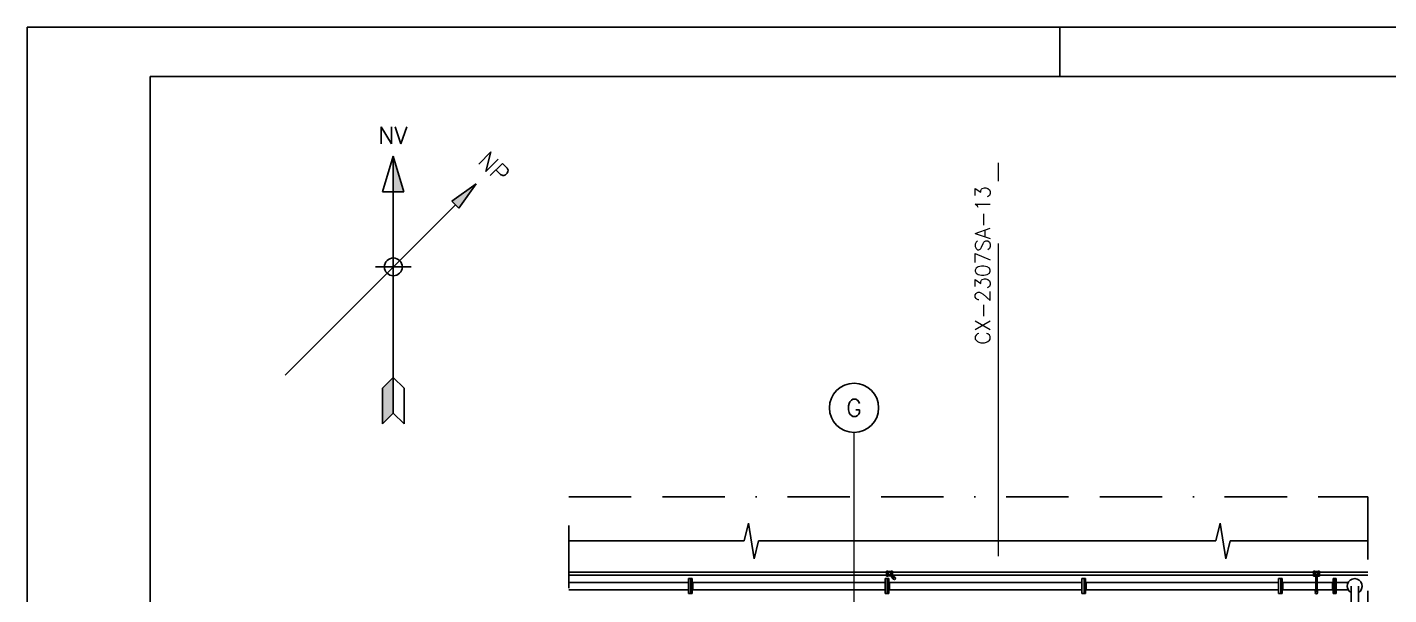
# Model space of a CAD drawing. Header units: metres. Extents: x 0 to 63075, y 0 to 44550.
# Drawn here: x 0 to 20764, y 35901 to 44550 of the extents above; entities that cross this region are included whole.
import ezdxf
from ezdxf.enums import TextEntityAlignment as Align

# ---------------------------------------------------------------- set-up
doc = ezdxf.new("R2010")
doc.units = ezdxf.units.M
doc.header["$LTSCALE"] = 75
for name, pattern in [('BORDER', [44.45, 12.7, -6.35, 12.7, -6.35, 0, -6.35]), ('CENTER2', [28.575, 19.05, -3.175, 3.175, -3.175]), ('CENTERX2', [101.6, 63.5, -12.7, 12.7, -12.7])]:
    doc.linetypes.add(name, pattern=pattern)
for name, color, linetype in [('FRL2', 2, 'Continuous'), ('FRL6', 6, 'Continuous'), ('FRL7', 7, 'Continuous'), ('FRR120', 5, 'Continuous'), ('FRR140', 5, 'Continuous'), ('FRR175', 1, 'Continuous'), ('FRR80', 3, 'Continuous'), ('GSB', 7, 'Continuous'), ('SC1', 7, 'CENTER2'), ('SDM', 7, 'Continuous'), ('SL1', 8, 'Continuous'), ('SLM', 1, 'BORDER'), ('SR120', 3, 'Continuous')]:
    doc.layers.add(name, color=color, linetype=linetype)
doc.styles.add('R120', font='simplex.shx', dxfattribs={"height": 3})
doc.styles.add('R140', font='simplex.shx', dxfattribs={"height": 3.5})
doc.styles.add('R80', font='simplex.shx', dxfattribs={"height": 2})
doc.styles.add('SIMPLEX', font='simplex_.ttf')

# ---------------------------------------------------------------- blocks, each defined once
blk = doc.blocks.new('A1')
at = {"layer": 'FRL2'}
blk.add_line((210, 594), (210, 584), dxfattribs=at)
at = {"layer": 'FRL6', "linetype": 'Continuous'}
for q in [(25, 10), (831, 584)]:
    blk.add_line((25, 584), q, dxfattribs=at)
at = {"layer": 'FRL7', "linetype": 'Continuous'}
for q in [(0, 0), (841, 594)]:
    blk.add_line((0, 594), q, dxfattribs=at)
at = {"layer": 'FRR120', "style": 'R120'}
for tag, p in [('FASE_DO_PROJETO', (659, 46.29)), ('ÁREA_E/OU_SUBÁREA', (659, 40.79)), ('TÍTULO_DO_DESENHO', (659, 35.29)), ('SUBTÍTULO_1_DO_DESENHO', (659, 29.79)), ('SUBTÍTULO_2_DO_DESENHO', (659, 24.29))]:
    blk.add_attdef(tag, p, '', height=3, dxfattribs=at)
at = {"layer": 'FRR140', "style": 'R140', "width": 0.91}
for tag, p in [('NÚMERO_DA_CONTRATADA', (687.72, 12.6)), ('NUMERO_VALE', (752.89, 12.6))]:
    blk.add_attdef(tag, p, '', height=3.5, dxfattribs=at)
for tag, p in [('REVISÃO', (823.5, 14.68)), ('ESCALA', (671, 14.35))]:
    blk.add_attdef(tag, text='', height=3.5, dxfattribs=at).set_placement(p, align=Align.MIDDLE)
at = {"layer": 'FRR175', "style": 'R120'}
for tag, p in [('CLASSIFICAÇÃO', (811.83, 67.73)), ('PROJETO', (716.31, 53.59)), ('N_PROJ_SE', (793.5, 53.59)), ('N_CONTRATO', (796.97, 47.3))]:
    blk.add_attdef(tag, text='', height=3, dxfattribs=at).set_placement(p, align=Align.MIDDLE_CENTER)
at = {"layer": 'FRR80', "style": 'R80'}
for tag, p in [('8A_REV', (476, 77.07)), ('EMIS.', (486, 77.07)), ('PROJ.', (585, 77.07)), ('DES.', (597, 77.07)), ('VER.', (609, 77.07)), ('APR.', (621, 77.07)), ('AUT.', (633.01, 77.07)), ('7A_REV', (476, 71.37)), ('EMIS.', (486, 71.37)), ('PROJ.', (585, 71.37)), ('DES.', (597, 71.37)), ('VER.', (609, 71.37)), ('APR.', (621, 71.37)), ('AUT.', (633.01, 71.37)), ('6A_REV', (476, 65.67)), ('EMIS.', (486, 65.67)), ('PROJ.', (585, 65.67)), ('DES.', (597, 65.67)), ('VER.', (609, 65.67)), ('APR.', (621, 65.67)), ('AUT.', (633.01, 65.67)), ('5A_REV', (476, 59.97)), ('EMIS.', (486, 59.97)), ('PROJ.', (585, 59.97)), ('DES.', (597, 59.97)), ('VER.', (609, 59.97)), ('APR.', (621, 59.97)), ('AUT.', (633.01, 59.97)), ('4A_REV', (476, 54.27)), ('EMIS.', (486, 54.27)), ('PROJ.', (585, 54.27)), ('DES.', (597, 54.27)), ('VER.', (609, 54.27)), ('APR.', (621, 54.27)), ('AUT.', (633.01, 54.27)), ('3A_REV', (476, 48.57)), ('EMIS.', (486, 48.57)), ('PROJ.', (585, 48.57)), ('DES.', (597, 48.57)), ('VER.', (609, 48.57)), ('APR.', (621, 48.57)), ('AUT.', (633.01, 48.57)), ('2A_REV', (476, 42.87)), ('EMIS.', (486, 42.87)), ('PROJ.', (585, 42.87)), ('DES.', (597, 42.87)), ('VER.', (609, 42.87)), ('APR.', (621, 42.87)), ('AUT.', (633.01, 42.87)), ('1a_REV', (476, 37.17)), ('EMIS.', (486, 37.17)), ('PROJ.', (585, 37.17)), ('DES.', (597, 37.17)), ('VER.', (609, 37.17)), ('APR.', (621, 37.17)), ('AUT.', (633.01, 37.17))]:
    blk.add_attdef(tag, text='', height=2, dxfattribs=at).set_placement(p, align=Align.MIDDLE)
for p in [(492.61, 76.08), (492.61, 70.38), (492.61, 64.68), (492.61, 58.98), (492.61, 53.28), (492.61, 47.58), (492.61, 41.88), (492.61, 36.18)]:
    blk.add_attdef('DESCRIÇÃO_DA_REVISÃO', p, '', height=2, dxfattribs=at)
at = {"layer": 'FRR80', "style": 'R80', "width": 0.85}
for p in [(648, 77.07), (648, 71.37), (648, 65.67), (648, 59.97), (648, 54.27), (648, 48.57), (648, 42.87), (648, 37.17)]:
    blk.add_attdef('DATA', text='', height=2, dxfattribs=at).set_placement(p, align=Align.MIDDLE)
blk = doc.blocks.new('Norte_Verd')
at = {"layer": 'GSB'}
for points in [[(0, 0), (0, -7.26), (2.16, -7.26)], [(0, -45), (-2.18, -47.17), (-2.18, -54.41), (0, -52.24)]]:
    blk.add_hatch(color=2, dxfattribs=at).paths.add_polyline_path(points)
at = {"layer": 'GSB', "color": 4}
for p, q in [((-2.19, -7.25), (0, 0)), ((0, 0), (0, -52.24)), ((2.16, -7.26), (0, 0)), ((2.16, -7.26), (-2.19, -7.25)), ((0, -45), (-2.18, -47.17)), ((0, -45), (2.18, -47.17)), ((-2.18, -47.17), (-2.18, -54.41)), ((2.18, -47.17), (2.18, -54.41)), ((0, -52.24), (-2.18, -54.41)), ((0, -52.24), (2.18, -54.41))]:
    blk.add_line(p, q, dxfattribs=at)
at = {"layer": 'GSB'}
blk.add_line((-3.63, -22.51), (3.66, -22.51), dxfattribs=at)
at = {"layer": 'GSB', "color": 4}
blk.add_circle((0, -22.5), 1.81, dxfattribs=at)
at = {"layer": 'GSB', "color": 4, "style": 'R140'}
blk.add_text('NV', height=3.5, rotation=360, dxfattribs=at).set_placement((-3.1, 2.48))
blk = doc.blocks.new('Nort_Proj')
at = {"layer": 'GSB'}
blk.add_hatch(color=4, dxfattribs=at).paths.add_polyline_path([(-1.01, -6), (1.01, -6), (0, 0)])
at = {"layer": 'GSB', "color": 4}
for p, q in [((-1.01, -6), (0, 0)), ((1.01, -6), (0, 0)), ((-1.01, -6), (1.01, -6)), ((0, -6), (0, -55))]:
    blk.add_line(p, q, dxfattribs=at)
at = {"layer": 'GSB', "color": 4, "style": 'SIMPLEX'}
blk.add_text('NP', height=3.5, rotation=360, dxfattribs=at).set_placement((-3.1, 3.19))
blk = doc.blocks.new('INDICACAO_EIXO')
at = {"layer": 'GSB', "color": 3}
blk.add_circle((0, 0), 5, dxfattribs=at)
blk = doc.blocks.new('A$C52ce5e24')
at = {"layer": 'SDM'}
for p, q in [((2673, 15169), (2742, 15442)), ((2825, 14896), (2742, 15442)), ((9865, 15169), (9934, 15442)), ((10018, 14896), (9934, 15442)), ((0, 15169), (2673, 15169)), ((2894, 15169), (2825, 14896)), ((2894, 15169), (9865, 15169)), ((10087, 15169), (10018, 14896)), ((10087, 15169), (12183, 15169))]:
    blk.add_line(p, q, dxfattribs=at)
at = {"layer": 'SL1'}
for p, q in [((0, 14695), (4845, 14695)), ((0, 14647), (4845, 14647)), ((1824, 14538), (0, 14538)), ((1824, 14481), (1824, 14595)), ((1824, 14595), (1857, 14595)), ((1857, 14481), (1857, 14595)), ((1857, 14595), (1857, 14481)), ((1879, 14595), (1857, 14595)), ((1879, 14595), (1879, 14481)), ((1890, 14548), (1879, 14548)), ((1890, 14548), (1890, 14481)), ((4824, 14538), (1890, 14538)), ((4824, 14481), (4824, 14595)), ((4824, 14595), (4857, 14595)), ((4845, 14709), (4845, 14671)), ((4866, 14709), (4845, 14709)), ((4845, 14671), (4845, 14633)), ((4866, 14633), (4845, 14633)), ((4857, 14481), (4857, 14595)), ((4857, 14595), (4857, 14481)), ((4879, 14595), (4857, 14595)), ((4866, 14709), (4866, 14671)), ((4866, 14671), (4866, 14705)), ((4866, 14705), (4916, 14705)), ((4866, 14636), (4866, 14671)), ((4866, 14671), (4866, 14633)), ((4866, 14636), (4899, 14636)), ((4879, 14595), (4879, 14481)), ((4890, 14548), (4879, 14548)), ((4891, 14648), (4883, 14657)), ((4889, 14646), (4916, 14673)), ((4889, 14646), (4900, 14635)), ((4890, 14548), (4890, 14481)), ((7824, 14538), (4890, 14538)), ((4900, 14635), (4927, 14662)), ((4902, 14636), (4911, 14636)), ((4905, 14679), (4914, 14671)), ((4906, 14641), (4933, 14615)), ((4916, 14673), (4916, 14709)), ((4916, 14709), (4937, 14709)), ((4916, 14673), (4927, 14662)), ((4921, 14656), (4948, 14630)), ((4954, 14636), (4927, 14609)), ((4938, 14598), (4927, 14609)), ((4937, 14671), (4937, 14709)), ((4937, 14695), (11355, 14695)), ((4937, 14641), (4937, 14671)), ((4937, 14647), (11355, 14647)), ((4965, 14625), (4938, 14598)), ((4949, 14592), (4940, 14600)), ((4965, 14625), (4954, 14636)), ((4963, 14623), (4971, 14614)), ((7824, 14481), (7824, 14595)), ((7824, 14595), (7857, 14595)), ((7857, 14481), (7857, 14595)), ((7857, 14595), (7857, 14481)), ((7879, 14595), (7857, 14595)), ((7879, 14595), (7879, 14481)), ((7890, 14548), (7879, 14548)), ((7890, 14548), (7890, 14481)), ((10824, 14538), (7890, 14538)), ((10824, 14481), (10824, 14595)), ((10824, 14595), (10857, 14595)), ((10857, 14481), (10857, 14595)), ((10857, 14595), (10857, 14481)), ((10879, 14595), (10857, 14595)), ((10879, 14595), (10879, 14481)), ((10890, 14548), (10879, 14548)), ((10890, 14548), (10890, 14481)), ((11390, 14538), (10890, 14538)), ((11355, 14709), (11355, 14671)), ((11376, 14709), (11355, 14709)), ((11355, 14671), (11355, 14633)), ((11376, 14633), (11355, 14633)), ((11376, 14709), (11376, 14671)), ((11376, 14671), (11376, 14705)), ((11376, 14705), (11426, 14705)), ((11376, 14636), (11376, 14671)), ((11376, 14671), (11376, 14633)), ((11376, 14636), (11390, 14636)), ((11382, 14655), (11420, 14655)), ((11382, 14655), (11382, 14639)), ((11382, 14639), (11420, 14639)), ((11385, 14655), (11385, 14667)), ((11390, 14639), (11390, 14415)), ((11412, 14639), (11412, 14415)), ((11412, 14636), (11426, 14636)), ((11648, 14538), (11412, 14538)), ((11417, 14667), (11417, 14655)), ((11420, 14655), (11420, 14639)), ((11426, 14671), (11426, 14709)), ((11426, 14709), (11447, 14709)), ((11426, 14633), (11426, 14671)), ((11426, 14633), (11447, 14633)), ((11447, 14671), (11447, 14709)), ((11447, 14695), (12183, 14695)), ((11447, 14633), (11447, 14671)), ((11447, 14647), (12183, 14647)), ((11648, 14481), (11648, 14548)), ((11648, 14548), (11659, 14548)), ((11659, 14481), (11659, 14595)), ((11659, 14595), (11681, 14595)), ((11681, 14595), (11681, 14367)), ((11703, 14595), (11681, 14595)), ((11681, 14481), (11681, 14595)), ((11703, 14595), (11703, 14367)), ((11887, 14538), (11703, 14538)), ((1824, 14424), (0, 14424)), ((1824, 14367), (1824, 14481)), ((1824, 14367), (1857, 14367)), ((1857, 14367), (1857, 14481)), ((1857, 14481), (1857, 14367)), ((1879, 14367), (1857, 14367)), ((1879, 14481), (1879, 14367)), ((1890, 14413), (1879, 14413)), ((1890, 14481), (1890, 14413)), ((4824, 14424), (1890, 14424)), ((4824, 14367), (4824, 14481)), ((4824, 14367), (4857, 14367)), ((4857, 14367), (4857, 14481)), ((4857, 14481), (4857, 14367)), ((4879, 14367), (4857, 14367)), ((4879, 14481), (4879, 14367)), ((4890, 14413), (4879, 14413)), ((4890, 14481), (4890, 14413)), ((7824, 14424), (4890, 14424)), ((7824, 14367), (7824, 14481)), ((7824, 14367), (7857, 14367)), ((7857, 14367), (7857, 14481)), ((7857, 14481), (7857, 14367)), ((7879, 14367), (7857, 14367)), ((7879, 14481), (7879, 14367)), ((7890, 14413), (7879, 14413)), ((7890, 14481), (7890, 14413)), ((10824, 14424), (7890, 14424)), ((10824, 14367), (10824, 14481)), ((10824, 14367), (10857, 14367)), ((10857, 14367), (10857, 14481)), ((10857, 14481), (10857, 14367)), ((10879, 14367), (10857, 14367)), ((10879, 14481), (10879, 14367)), ((10890, 14413), (10879, 14413)), ((10890, 14481), (10890, 14413)), ((11390, 14424), (10890, 14424)), ((11420, 14415), (11382, 14415)), ((11382, 14399), (11382, 14415)), ((11420, 14399), (11382, 14399)), ((11385, 14388), (11385, 14399)), ((11648, 14424), (11412, 14424)), ((11417, 14399), (11417, 14388)), ((11420, 14399), (11420, 14415)), ((11648, 14413), (11648, 14481)), ((11648, 14413), (11659, 14413)), ((11659, 14367), (11659, 14481)), ((11659, 14367), (11681, 14367)), ((11681, 14367), (11681, 14481)), ((11703, 14367), (11681, 14367)), ((11703, 14424), (11887, 14424)), ((11929, 14198), (11929, 14480)), ((12043, 14480), (12043, 14198))]:
    blk.add_line(p, q, dxfattribs=at)
for centre, radius, start, end in [((4891, 14671), 19, 45.46, 259.0173), ((4891, 14671), 19, 11.9027, 45.46), ((4963, 14600), 19, 191.9027, 79.0173), ((11401, 14671), 19, 0, 213.5573), ((11401, 14671), 19, 326.4427, 0), ((11986, 14481), 114, 300, 240), ((11401, 14384), 19, 146.4427, 33.5573)]:
    blk.add_arc(centre, radius, start, end, dxfattribs=at)

msp = doc.modelspace()

# ---------------------------------------------------------------- linework, layer by layer
at = {"layer": 'SC1', "color": 7, "linetype": 'CENTERX2', "lineweight": 9}
msp.add_line((14811.5, 28871.4), (14811.5, 42486.1), dxfattribs=at)
at = {"layer": 'SC1', "color": 7, "linetype": 'Continuous', "lineweight": 9}
msp.add_line((12611.5, 34998.8), (12611.5, 38374.4), dxfattribs=at)
at = {"layer": 'SLM'}
msp.add_lwpolyline([(8259.5, 37392.1), (20442.6, 37392.1), (20442.6, 22668.4), (8259.5, 22668.4)], close=True, dxfattribs=at)

# ---------------------------------------------------------------- block references
at = {"xscale": 74.99999999999915, "yscale": 74.99999999999915, "zscale": 74.99999999999915}
msp.add_blockref('A1', (0, 0), dxfattribs=at)
at = {"layer": 'GSB', "xscale": 74.99999999999915, "yscale": 74.99999999999915, "zscale": 74.99999999999915}
msp.add_blockref('Norte_Verd', (5583.2, 42585.5), dxfattribs=at)
at = {"layer": 'GSB', "xscale": 74.99999999999913, "yscale": 74.99999999999913, "zscale": 74.99999999999913, "rotation": 315}
msp.add_blockref('Nort_Proj', (6848.5, 42162.8), dxfattribs=at)
at = {"layer": 'GSB'}
ref = msp.add_blockref('INDICACAO_EIXO', (12609.4, 38749.4), dxfattribs=dict(at, xscale=74.99999999999915, yscale=74.99999999999915, zscale=74.99999999999915))
ref.add_attrib('EIXO', 'G', dxfattribs={"color": 4, "height": 262.5, "style": 'R140'}).set_placement((12609.4, 38749.4), align=Align.MIDDLE_CENTER)
at = {"layer": 'SDM'}
msp.add_blockref('A$C52ce5e24', (8259.5, 21551.5), dxfattribs=at)

# ---------------------------------------------------------------- texts
at = {"layer": 'SR120', "style": 'R80'}
msp.add_text('  CX-2307SA-13', height=225, rotation=90, dxfattribs=at).set_placement((14683.6, 39403))

doc.saveas('drawing.dxf')
